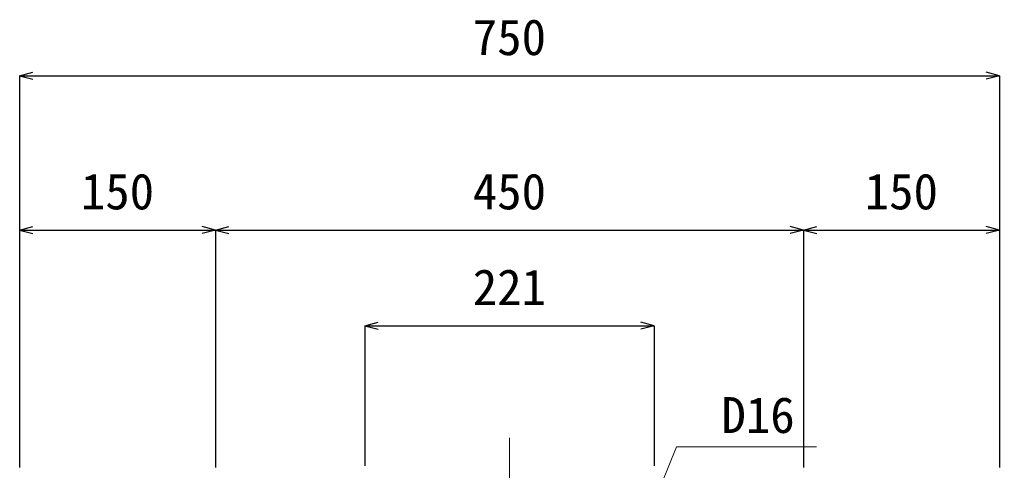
# Model space of a CAD drawing. Units: millimetres, scale not verified. Extents: x -9755 to 16726, y -7413 to 4835.
# Drawn here: x -7909 to -7159, y -5032 to -4688 of the extents above; entities that cross this region are included whole.
import ezdxf
from ezdxf.enums import TextEntityAlignment as Align

# ---------------------------------------------------------------- set-up
doc = ezdxf.new("R2010")
doc.units = ezdxf.units.MM
doc.header["$LTSCALE"] = 15
doc.linetypes.add('CHAIN2', pattern=[12, 9, -1, 1, -1])
doc.layers.add('0-1_ブロック', color=2, linetype='Continuous', lineweight=18)
doc.layers.add('0-A', color=7, linetype='Continuous', lineweight=18)
doc.layers.add('0-6_寸法', color=4, linetype='Continuous')
doc.styles.add('ＭＳ ゴシック', font='')
doc.styles.get('ＭＳ ゴシック').set_extended_font_data('MS Gothic')

msp = doc.modelspace()

# ---------------------------------------------------------------- linework, layer by layer
at = {"layer": '0-1_ブロック', "color": 7, "linetype": 'CHAIN2'}
msp.add_line((-7534.06, -5464.69), (-7534.06, -5007.57), dxfattribs=at)
at = {"layer": '0-6_寸法'}
for p, q in [((-7909.06, -4730.64), (-7898.92, -4727.93)), ((-7909.06, -4730.64), (-7159.06, -4730.64)), ((-7909.06, -4730.64), (-7898.92, -4733.36)), ((-7909.06, -4730.64), (-7909.06, -4848.59)), ((-7159.06, -4730.64), (-7169.21, -4727.93)), ((-7159.06, -4730.64), (-7169.21, -4733.36)), ((-7159.06, -4730.64), (-7159.06, -4848.59)), ((-7909.06, -4848.59), (-7898.92, -4845.87)), ((-7909.06, -4848.59), (-7759.06, -4848.59)), ((-7909.06, -4848.59), (-7898.92, -4851.3)), ((-7909.06, -4848.59), (-7909.06, -5030.06)), ((-7759.06, -4848.59), (-7769.21, -4845.87)), ((-7759.06, -4848.59), (-7769.21, -4851.3)), ((-7759.06, -4848.59), (-7748.92, -4845.87)), ((-7759.06, -4848.59), (-7759.06, -5030.06)), ((-7759.06, -4848.59), (-7309.06, -4848.59)), ((-7759.06, -4848.59), (-7748.92, -4851.3)), ((-7309.06, -4848.59), (-7319.21, -4845.87)), ((-7309.06, -4848.59), (-7319.21, -4851.3)), ((-7309.06, -4848.59), (-7298.92, -4845.87)), ((-7309.06, -4848.59), (-7309.06, -5030.06)), ((-7309.06, -4848.59), (-7159.06, -4848.59)), ((-7309.06, -4848.59), (-7298.92, -4851.3)), ((-7159.06, -4848.59), (-7169.21, -4845.87)), ((-7159.06, -4848.59), (-7169.21, -4851.3)), ((-7159.06, -4848.59), (-7159.06, -5030.06)), ((-7644.78, -4921.79), (-7634.64, -4919.07)), ((-7423.35, -4921.79), (-7433.49, -4919.07)), ((-7644.78, -4921.79), (-7423.35, -4921.79)), ((-7644.78, -4921.79), (-7634.64, -4924.51)), ((-7644.78, -4921.79), (-7644.78, -5028.89)), ((-7423.35, -4921.79), (-7433.49, -4924.51)), ((-7423.35, -4921.79), (-7423.35, -5028.89))]:
    msp.add_line(p, q, dxfattribs=at)
at = {"layer": '0-A'}
msp.add_lwpolyline([(-7449.67, -5121.59), (-7406.15, -5014.45), (-7299, -5014.45)], dxfattribs=at)

# ---------------------------------------------------------------- texts
at = {"layer": '0-6_寸法', "style": 'ＭＳ ゴシック'}
for s, p in [('750', (-7562.19, -4723.14)), ('150', (-7862.19, -4841.09)), ('450', (-7562.19, -4841.09)), ('150', (-7262.19, -4841.09)), ('221', (-7562.19, -4914.29))]:
    msp.add_text(s, height=27.49, dxfattribs=at).set_placement(p, align=Align.BOTTOM_LEFT)
at = {"layer": '0-A', "color": 4, "style": 'ＭＳ ゴシック'}
msp.add_text('D16', height=27.49, dxfattribs=at).set_placement((-7371.84, -5012.05), align=Align.BOTTOM_LEFT)

doc.saveas('drawing.dxf')
